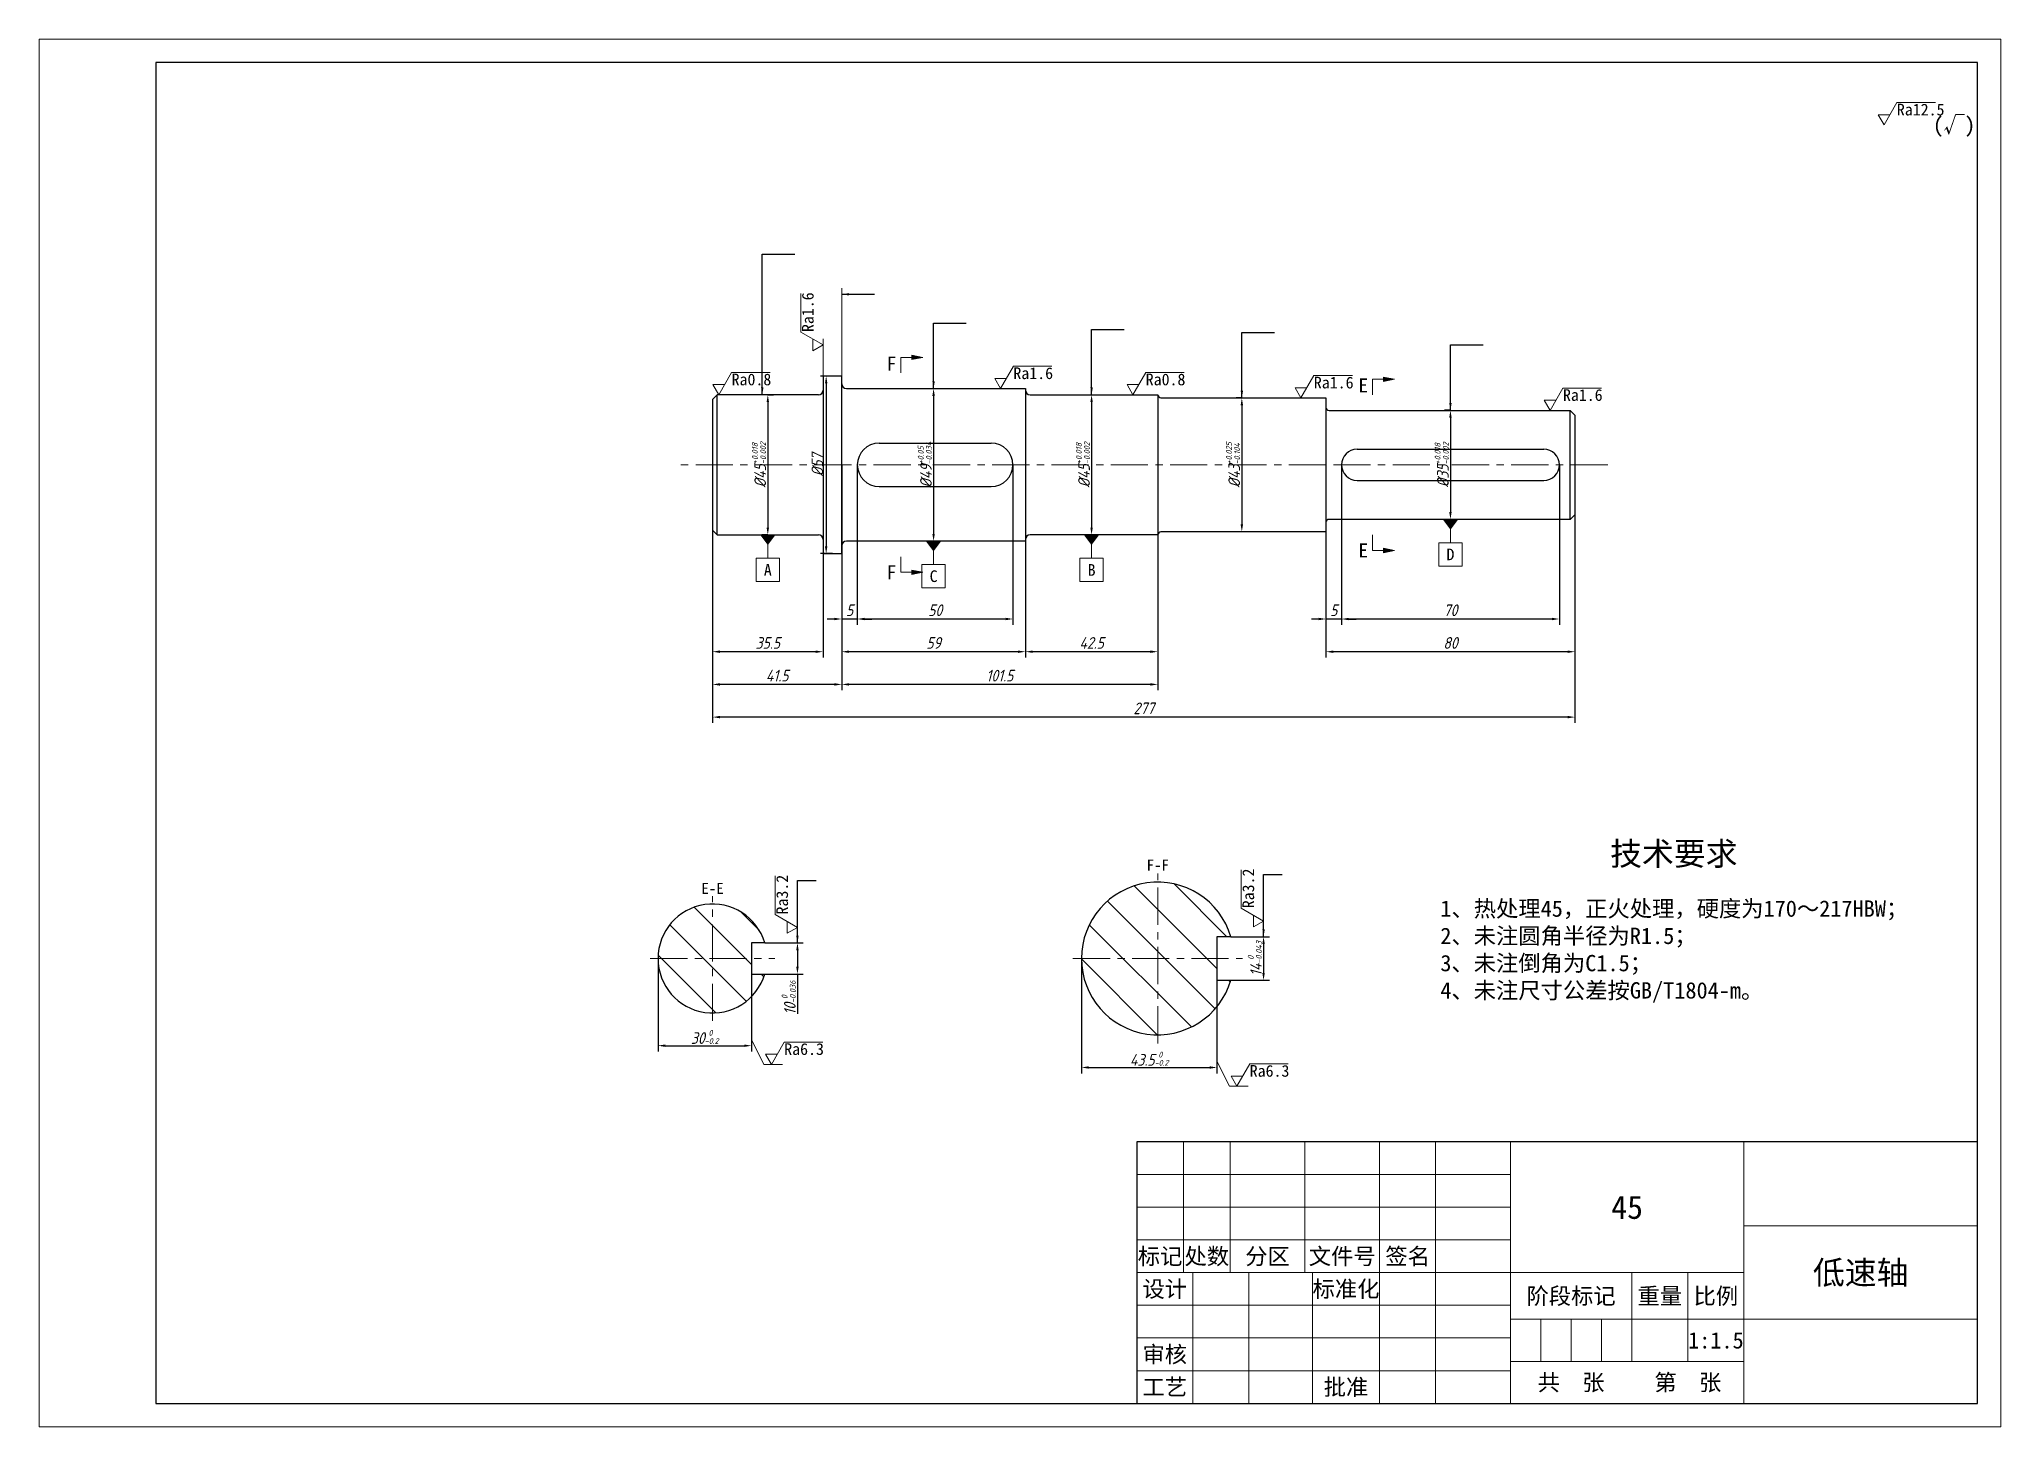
# Model space of a CAD drawing. Header units: millimetres. Extents: x 0 to 420, y 0 to 297.
import ezdxf
from ezdxf.enums import TextEntityAlignment as Align

# ---------------------------------------------------------------- set-up
doc = ezdxf.new("R2010")
doc.units = ezdxf.units.MM
doc.header["$LTSCALE"] = 0.25
doc.linetypes.add('CENTER', pattern=[50.8, 31.75, -6.35, 6.35, -6.35])
for name, color, linetype, lineweight in [('中心线', 1, 'CENTER', 15), ('剖面线', 6, 'Continuous', 15), ('尺寸', 3, 'Continuous', 15), ('文字', 3, 'Continuous', 15), ('粗实线', 2, 'Continuous', 30), ('细实线', 7, 'Continuous', 15)]:
    doc.layers.add(name, color=color, linetype=linetype, lineweight=lineweight)
doc.styles.add('gbeitc', font='gbeitc.shx', dxfattribs={"bigfont": 'gbcbig.shx'})
doc.styles.get("Standard").update_dxf_attribs({"font": '宋体.ttf'})
doc.dimstyles.new('ISO-25', dxfattribs={"dimtxt": 2.5, "dimasz": 1.5625, "dimexe": 1.25, "dimexo": 0, "dimtad": 1, "dimdec": 3, "dimlfac": 1.5, "dimrnd": 0.01, "dimdsep": 46, "dimtxsty": 'gbeitc', "dimcen": 2.5, "dimadec": 0, "dimazin": 0, "dimtfac": 1, "dimtdec": 3, "dimtmove": 0, "dimatfit": 3, "dimfxl": 1, "dimarcsym": 0})

# ---------------------------------------------------------------- blocks, each defined once
blk = doc.blocks.new('*D952')
at = {"layer": 'Defpoints', "color": 0, "transparency": 16777216}
for p in [(156, 220.9), (156, 190.9), (156, 190.9)]:
    blk.add_point(p, dxfattribs=at)
at = {"layer": '尺寸', "color": 0, "lineweight": -2, "transparency": 16777216}
for p, q in [((156, 220.9), (157.25, 220.9)), ((156, 219.34), (156, 192.46)), ((156, 190.9), (154.75, 190.9))]:
    blk.add_line(p, q, dxfattribs=at)
at = {"layer": '尺寸', "color": 0, "transparency": 16777216}
for points in [[(155.74, 219.34), (156.26, 219.34), (156, 220.9)], [(155.74, 192.46), (156.26, 192.46), (156, 190.9)]]:
    blk.add_solid(points, dxfattribs=at)
at = {"layer": '尺寸', "color": 0, "transparency": 16777216, "insert": (154.12, 205.9), "char_height": 2.5, "attachment_point": 5, "rotation": 90, "style": 'gbeitc'}
blk.add_mtext('%%c45{\\H1.250000;\\S+0.018^ -0.002;}', dxfattribs=at)
blk = doc.blocks.new('*D953')
at = {"layer": 'Defpoints', "color": 0, "transparency": 16777216}
for p in [(169.83, 224.9), (168.5, 186.9), (169.83, 186.9)]:
    blk.add_point(p, dxfattribs=at)
at = {"layer": '尺寸', "color": 0, "lineweight": -2, "transparency": 16777216}
for p, q in [((169.83, 224.9), (167.25, 224.9)), ((168.5, 223.34), (168.5, 188.46)), ((169.83, 186.9), (167.25, 186.9))]:
    blk.add_line(p, q, dxfattribs=at)
at = {"layer": '尺寸', "color": 0, "transparency": 16777216}
for points in [[(168.24, 223.34), (168.76, 223.34), (168.5, 224.9)], [(168.24, 188.46), (168.76, 188.46), (168.5, 186.9)]]:
    blk.add_solid(points, dxfattribs=at)
at = {"layer": '尺寸', "color": 0, "transparency": 16777216, "insert": (166.62, 205.9), "char_height": 2.5, "attachment_point": 5, "rotation": 90, "style": 'gbeitc'}
blk.add_mtext('%%c57', dxfattribs=at)
blk = doc.blocks.new('*D954')
at = {"layer": 'Defpoints', "color": 0, "transparency": 16777216}
for p in [(191.5, 222.23), (191.5, 189.57), (191.5, 189.57)]:
    blk.add_point(p, dxfattribs=at)
at = {"layer": '尺寸', "color": 0, "lineweight": -2, "transparency": 16777216}
for p, q in [((191.5, 222.23), (192.75, 222.23)), ((191.5, 220.67), (191.5, 191.13)), ((191.5, 189.57), (190.25, 189.57))]:
    blk.add_line(p, q, dxfattribs=at)
at = {"layer": '尺寸', "color": 0, "transparency": 16777216}
for points in [[(191.24, 220.67), (191.76, 220.67), (191.5, 222.23)], [(191.24, 191.13), (191.76, 191.13), (191.5, 189.57)]]:
    blk.add_solid(points, dxfattribs=at)
at = {"layer": '尺寸', "color": 0, "transparency": 16777216, "insert": (189.62, 205.9), "char_height": 2.5, "attachment_point": 5, "rotation": 90, "style": 'gbeitc'}
blk.add_mtext('%%c49{\\H1.250000;\\S+0.05^ -0.034;}', dxfattribs=at)
blk = doc.blocks.new('*D955')
at = {"layer": 'Defpoints', "color": 0, "transparency": 16777216}
for p in [(225.33, 220.9), (225.33, 190.9), (225.33, 190.9)]:
    blk.add_point(p, dxfattribs=at)
at = {"layer": '尺寸', "color": 0, "lineweight": -2, "transparency": 16777216}
for p, q in [((225.33, 220.9), (226.58, 220.9)), ((225.33, 219.34), (225.33, 192.46)), ((225.33, 190.9), (224.08, 190.9))]:
    blk.add_line(p, q, dxfattribs=at)
at = {"layer": '尺寸', "color": 0, "transparency": 16777216}
for points in [[(225.07, 219.34), (225.59, 219.34), (225.33, 220.9)], [(225.07, 192.46), (225.59, 192.46), (225.33, 190.9)]]:
    blk.add_solid(points, dxfattribs=at)
at = {"layer": '尺寸', "color": 0, "transparency": 16777216, "insert": (223.46, 205.9), "char_height": 2.5, "attachment_point": 5, "rotation": 90, "style": 'gbeitc'}
blk.add_mtext('%%c45{\\H1.250000;\\S+0.018^ -0.002;}', dxfattribs=at)
blk = doc.blocks.new('*D956')
at = {"layer": 'Defpoints', "color": 0, "transparency": 16777216}
for p in [(257.5, 220.23), (257.5, 191.57), (257.5, 191.57)]:
    blk.add_point(p, dxfattribs=at)
at = {"layer": '尺寸', "color": 0, "lineweight": -2, "transparency": 16777216}
for p, q in [((257.5, 220.23), (256.25, 220.23)), ((257.5, 218.67), (257.5, 193.13)), ((257.5, 191.57), (256.25, 191.57))]:
    blk.add_line(p, q, dxfattribs=at)
at = {"layer": '尺寸', "color": 0, "transparency": 16777216}
for points in [[(257.24, 218.67), (257.76, 218.67), (257.5, 220.23)], [(257.24, 193.13), (257.76, 193.13), (257.5, 191.57)]]:
    blk.add_solid(points, dxfattribs=at)
at = {"layer": '尺寸', "color": 0, "transparency": 16777216, "insert": (255.62, 205.9), "char_height": 2.5, "attachment_point": 5, "rotation": 90, "style": 'gbeitc'}
blk.add_mtext('%%c43{\\H1.250000;\\S+0.025^ -0.104;}', dxfattribs=at)
blk = doc.blocks.new('*D957')
at = {"layer": 'Defpoints', "color": 0, "transparency": 16777216}
for p in [(144.17, 205.9), (167.83, 205.9), (144.17, 165.9)]:
    blk.add_point(p, dxfattribs=at)
at = {"layer": '尺寸', "color": 0, "lineweight": -2, "transparency": 16777216}
for p, q in [((144.17, 205.9), (144.17, 164.65)), ((167.83, 205.9), (167.83, 164.65)), ((166.27, 165.9), (145.73, 165.9))]:
    blk.add_line(p, q, dxfattribs=at)
at = {"layer": '尺寸', "color": 0, "transparency": 16777216}
for points in [[(145.73, 166.16), (145.73, 165.64), (144.17, 165.9)], [(166.27, 166.16), (166.27, 165.64), (167.83, 165.9)]]:
    blk.add_solid(points, dxfattribs=at)
at = {"layer": '尺寸', "color": 0, "transparency": 16777216, "insert": (156, 167.78), "char_height": 2.5, "attachment_point": 5, "style": 'gbeitc'}
blk.add_mtext('35.5', dxfattribs=at)
blk = doc.blocks.new('*D958')
at = {"layer": 'Defpoints', "color": 0, "transparency": 16777216}
for p in [(171.83, 205.9), (211.17, 205.9), (171.83, 165.9)]:
    blk.add_point(p, dxfattribs=at)
at = {"layer": '尺寸', "color": 0, "lineweight": -2, "transparency": 16777216}
for p, q in [((171.83, 205.9), (171.83, 164.65)), ((211.17, 205.9), (211.17, 164.65)), ((209.6, 165.9), (173.4, 165.9))]:
    blk.add_line(p, q, dxfattribs=at)
at = {"layer": '尺寸', "color": 0, "transparency": 16777216}
for points in [[(173.4, 166.16), (173.4, 165.64), (171.83, 165.9)], [(209.6, 166.16), (209.6, 165.64), (211.17, 165.9)]]:
    blk.add_solid(points, dxfattribs=at)
at = {"layer": '尺寸', "color": 0, "transparency": 16777216, "insert": (191.5, 167.78), "char_height": 2.5, "attachment_point": 5, "style": 'gbeitc'}
blk.add_mtext('59', dxfattribs=at)
blk = doc.blocks.new('*D959')
at = {"layer": 'Defpoints', "color": 0, "transparency": 16777216}
for p in [(211.17, 205.9), (239.5, 205.9), (211.17, 165.9)]:
    blk.add_point(p, dxfattribs=at)
at = {"layer": '尺寸', "color": 0, "lineweight": -2, "transparency": 16777216}
for p, q in [((211.17, 205.9), (211.17, 164.65)), ((239.5, 205.9), (239.5, 164.65)), ((237.94, 165.9), (212.73, 165.9))]:
    blk.add_line(p, q, dxfattribs=at)
at = {"layer": '尺寸', "color": 0, "transparency": 16777216}
for points in [[(212.73, 166.16), (212.73, 165.64), (211.17, 165.9)], [(237.94, 166.16), (237.94, 165.64), (239.5, 165.9)]]:
    blk.add_solid(points, dxfattribs=at)
at = {"layer": '尺寸', "color": 0, "transparency": 16777216, "insert": (225.33, 167.78), "char_height": 2.5, "attachment_point": 5, "style": 'gbeitc'}
blk.add_mtext('42.5', dxfattribs=at)
blk = doc.blocks.new('*D960')
at = {"layer": 'Defpoints', "color": 0, "transparency": 16777216}
for p in [(171.83, 205.9), (175.17, 205.9), (171.83, 172.9)]:
    blk.add_point(p, dxfattribs=at)
at = {"layer": '尺寸', "color": 0, "lineweight": -2, "transparency": 16777216}
for p, q in [((171.83, 205.9), (171.83, 171.65)), ((175.17, 205.9), (175.17, 171.65)), ((170.27, 172.9), (168.71, 172.9)), ((175.17, 172.9), (171.83, 172.9)), ((176.73, 172.9), (178.29, 172.9))]:
    blk.add_line(p, q, dxfattribs=at)
at = {"layer": '尺寸', "color": 0, "transparency": 16777216}
for points in [[(170.27, 173.16), (170.27, 172.64), (171.83, 172.9)], [(176.73, 173.16), (176.73, 172.64), (175.17, 172.9)]]:
    blk.add_solid(points, dxfattribs=at)
at = {"layer": '尺寸', "color": 0, "transparency": 16777216, "insert": (173.5, 174.78), "char_height": 2.5, "attachment_point": 5, "style": 'gbeitc'}
blk.add_mtext('5', dxfattribs=at)
blk = doc.blocks.new('*D961')
at = {"layer": 'Defpoints', "color": 0, "transparency": 16777216}
for p in [(175.17, 205.9), (208.5, 205.9), (175.17, 172.9)]:
    blk.add_point(p, dxfattribs=at)
at = {"layer": '尺寸', "color": 0, "lineweight": -2, "transparency": 16777216}
for p, q in [((175.17, 205.9), (175.17, 171.65)), ((208.5, 205.9), (208.5, 171.65)), ((206.94, 172.9), (176.73, 172.9))]:
    blk.add_line(p, q, dxfattribs=at)
at = {"layer": '尺寸', "color": 0, "transparency": 16777216}
for points in [[(176.73, 173.16), (176.73, 172.64), (175.17, 172.9)], [(206.94, 173.16), (206.94, 172.64), (208.5, 172.9)]]:
    blk.add_solid(points, dxfattribs=at)
at = {"layer": '尺寸', "color": 0, "transparency": 16777216, "insert": (191.83, 174.78), "char_height": 2.5, "attachment_point": 5, "style": 'gbeitc'}
blk.add_mtext('50', dxfattribs=at)
blk = doc.blocks.new('*D962')
at = {"layer": 'Defpoints', "color": 0, "transparency": 16777216}
for p in [(144.17, 205.9), (171.83, 205.9), (144.17, 158.9)]:
    blk.add_point(p, dxfattribs=at)
at = {"layer": '尺寸', "color": 0, "lineweight": -2, "transparency": 16777216}
for p, q in [((144.17, 205.9), (144.17, 157.65)), ((171.83, 205.9), (171.83, 157.65)), ((170.27, 158.9), (145.73, 158.9))]:
    blk.add_line(p, q, dxfattribs=at)
at = {"layer": '尺寸', "color": 0, "transparency": 16777216}
for points in [[(145.73, 159.16), (145.73, 158.64), (144.17, 158.9)], [(170.27, 159.16), (170.27, 158.64), (171.83, 158.9)]]:
    blk.add_solid(points, dxfattribs=at)
at = {"layer": '尺寸', "color": 0, "transparency": 16777216, "insert": (158, 160.78), "char_height": 2.5, "attachment_point": 5, "style": 'gbeitc'}
blk.add_mtext('41.5', dxfattribs=at)
blk = doc.blocks.new('*D963')
at = {"layer": 'Defpoints', "color": 0, "transparency": 16777216}
for p in [(171.83, 205.9), (239.5, 205.9), (171.83, 158.9)]:
    blk.add_point(p, dxfattribs=at)
at = {"layer": '尺寸', "color": 0, "lineweight": -2, "transparency": 16777216}
for p, q in [((171.83, 205.9), (171.83, 157.65)), ((239.5, 205.9), (239.5, 157.65)), ((237.94, 158.9), (173.4, 158.9))]:
    blk.add_line(p, q, dxfattribs=at)
at = {"layer": '尺寸', "color": 0, "transparency": 16777216}
for points in [[(173.4, 159.16), (173.4, 158.64), (171.83, 158.9)], [(237.94, 159.16), (237.94, 158.64), (239.5, 158.9)]]:
    blk.add_solid(points, dxfattribs=at)
at = {"layer": '尺寸', "color": 0, "transparency": 16777216, "insert": (205.67, 160.78), "char_height": 2.5, "attachment_point": 5, "style": 'gbeitc'}
blk.add_mtext('101.5', dxfattribs=at)
blk = doc.blocks.new('*D964')
at = {"layer": 'Defpoints', "color": 0, "transparency": 16777216}
for p in [(144.17, 205.9), (328.83, 205.9), (144.17, 151.9)]:
    blk.add_point(p, dxfattribs=at)
at = {"layer": '尺寸', "color": 0, "lineweight": -2, "transparency": 16777216}
for p, q in [((144.17, 205.9), (144.17, 150.65)), ((328.83, 205.9), (328.83, 150.65)), ((327.27, 151.9), (145.73, 151.9))]:
    blk.add_line(p, q, dxfattribs=at)
at = {"layer": '尺寸', "color": 0, "transparency": 16777216}
for points in [[(145.73, 152.16), (145.73, 151.64), (144.17, 151.9)], [(327.27, 152.16), (327.27, 151.64), (328.83, 151.9)]]:
    blk.add_solid(points, dxfattribs=at)
at = {"layer": '尺寸', "color": 0, "transparency": 16777216, "insert": (236.5, 153.78), "char_height": 2.5, "attachment_point": 5, "style": 'gbeitc'}
blk.add_mtext('277', dxfattribs=at)
blk = doc.blocks.new('*D965')
at = {"layer": 'Defpoints', "color": 0, "transparency": 16777216}
for p in [(275.5, 205.9), (328.83, 205.9), (275.5, 165.9)]:
    blk.add_point(p, dxfattribs=at)
at = {"layer": '尺寸', "color": 0, "lineweight": -2, "transparency": 16777216}
for p, q in [((275.5, 205.9), (275.5, 164.65)), ((328.83, 205.9), (328.83, 164.65)), ((327.27, 165.9), (277.06, 165.9))]:
    blk.add_line(p, q, dxfattribs=at)
at = {"layer": '尺寸', "color": 0, "transparency": 16777216}
for points in [[(277.06, 166.16), (277.06, 165.64), (275.5, 165.9)], [(327.27, 166.16), (327.27, 165.64), (328.83, 165.9)]]:
    blk.add_solid(points, dxfattribs=at)
at = {"layer": '尺寸', "color": 0, "transparency": 16777216, "insert": (302.17, 167.78), "char_height": 2.5, "attachment_point": 5, "style": 'gbeitc'}
blk.add_mtext('80', dxfattribs=at)
blk = doc.blocks.new('*D966')
at = {"layer": 'Defpoints', "color": 0, "transparency": 16777216}
for p in [(275.5, 205.9), (278.83, 205.9), (275.5, 172.9)]:
    blk.add_point(p, dxfattribs=at)
at = {"layer": '尺寸', "color": 0, "lineweight": -2, "transparency": 16777216}
for p, q in [((275.5, 205.9), (275.5, 171.65)), ((278.83, 205.9), (278.83, 171.65)), ((273.94, 172.9), (272.38, 172.9)), ((278.83, 172.9), (275.5, 172.9)), ((280.4, 172.9), (281.96, 172.9))]:
    blk.add_line(p, q, dxfattribs=at)
at = {"layer": '尺寸', "color": 0, "transparency": 16777216}
for points in [[(273.94, 173.16), (273.94, 172.64), (275.5, 172.9)], [(280.4, 173.16), (280.4, 172.64), (278.83, 172.9)]]:
    blk.add_solid(points, dxfattribs=at)
at = {"layer": '尺寸', "color": 0, "transparency": 16777216, "insert": (277.17, 174.78), "char_height": 2.5, "attachment_point": 5, "style": 'gbeitc'}
blk.add_mtext('5', dxfattribs=at)
blk = doc.blocks.new('*D967')
at = {"layer": 'Defpoints', "color": 0, "transparency": 16777216}
for p in [(278.83, 205.9), (325.5, 205.9), (278.83, 172.9)]:
    blk.add_point(p, dxfattribs=at)
at = {"layer": '尺寸', "color": 0, "lineweight": -2, "transparency": 16777216}
for p, q in [((278.83, 205.9), (278.83, 171.65)), ((325.5, 205.9), (325.5, 171.65)), ((323.94, 172.9), (280.4, 172.9))]:
    blk.add_line(p, q, dxfattribs=at)
at = {"layer": '尺寸', "color": 0, "transparency": 16777216}
for points in [[(280.4, 173.16), (280.4, 172.64), (278.83, 172.9)], [(323.94, 173.16), (323.94, 172.64), (325.5, 172.9)]]:
    blk.add_solid(points, dxfattribs=at)
at = {"layer": '尺寸', "color": 0, "transparency": 16777216, "insert": (302.17, 174.78), "char_height": 2.5, "attachment_point": 5, "style": 'gbeitc'}
blk.add_mtext('70', dxfattribs=at)
blk = doc.blocks.new('*D968')
at = {"layer": 'Defpoints', "color": 0, "transparency": 16777216}
for p in [(302.17, 217.57), (302.17, 194.23), (302.17, 194.23)]:
    blk.add_point(p, dxfattribs=at)
at = {"layer": '尺寸', "color": 0, "lineweight": -2, "transparency": 16777216}
for p, q in [((302.17, 217.57), (300.92, 217.57)), ((302.17, 216), (302.17, 195.8)), ((302.17, 194.23), (300.92, 194.23))]:
    blk.add_line(p, q, dxfattribs=at)
at = {"layer": '尺寸', "color": 0, "transparency": 16777216}
for points in [[(301.91, 216), (302.43, 216), (302.17, 217.57)], [(301.91, 195.8), (302.43, 195.8), (302.17, 194.23)]]:
    blk.add_solid(points, dxfattribs=at)
at = {"layer": '尺寸', "color": 0, "transparency": 16777216, "insert": (300.29, 205.9), "char_height": 2.5, "attachment_point": 5, "rotation": 90, "style": 'gbeitc'}
blk.add_mtext('%%c35{\\H1.250000;\\S+0.018^ -0.002;}', dxfattribs=at)
blk = doc.blocks.new('*D969')
at = {"layer": 'Defpoints', "color": 0, "transparency": 16777216}
for p in [(223.17, 100.23), (252.17, 100.23), (252.17, 76.9)]:
    blk.add_point(p, dxfattribs=at)
at = {"layer": '尺寸', "color": 0, "lineweight": -2, "transparency": 16777216}
for p, q in [((223.17, 100.23), (223.17, 75.65)), ((252.17, 100.23), (252.17, 75.65)), ((224.73, 76.9), (250.6, 76.9))]:
    blk.add_line(p, q, dxfattribs=at)
at = {"layer": '尺寸', "color": 0, "transparency": 16777216}
for points in [[(224.73, 77.16), (224.73, 76.64), (223.17, 76.9)], [(250.6, 77.16), (250.6, 76.64), (252.17, 76.9)]]:
    blk.add_solid(points, dxfattribs=at)
at = {"layer": '尺寸', "color": 0, "transparency": 16777216, "insert": (237.67, 78.78), "char_height": 2.5, "attachment_point": 5, "style": 'gbeitc'}
blk.add_mtext('43.5{\\H1.250000;\\S 0^ -0.2;}', dxfattribs=at)
blk = doc.blocks.new('*D970')
at = {"layer": 'Defpoints', "color": 0, "transparency": 16777216}
for p in [(255.15, 104.9), (255.15, 95.57), (262.15, 95.57)]:
    blk.add_point(p, dxfattribs=at)
at = {"layer": '尺寸', "color": 0, "lineweight": -2, "transparency": 16777216}
for p, q in [((255.15, 104.9), (263.4, 104.9)), ((262.15, 103.34), (262.15, 97.13)), ((255.15, 95.57), (263.4, 95.57))]:
    blk.add_line(p, q, dxfattribs=at)
at = {"layer": '尺寸', "color": 0, "transparency": 16777216}
for points in [[(261.89, 103.34), (262.41, 103.34), (262.15, 104.9)], [(261.89, 97.13), (262.41, 97.13), (262.15, 95.57)]]:
    blk.add_solid(points, dxfattribs=at)
at = {"layer": '尺寸', "color": 0, "transparency": 16777216, "insert": (260.28, 100.23), "char_height": 2.5, "attachment_point": 5, "rotation": 90, "style": 'gbeitc'}
blk.add_mtext('14{\\H1.250000;\\S 0^ -0.043;}', dxfattribs=at)
blk = doc.blocks.new('*D971')
at = {"layer": 'Defpoints', "color": 0, "transparency": 16777216}
for p in [(132.5, 100.23), (152.5, 100.23), (152.5, 81.57)]:
    blk.add_point(p, dxfattribs=at)
at = {"layer": '尺寸', "color": 0, "lineweight": -2, "transparency": 16777216}
for p, q in [((132.5, 100.23), (132.5, 80.32)), ((152.5, 100.23), (152.5, 80.32)), ((134.06, 81.57), (150.94, 81.57))]:
    blk.add_line(p, q, dxfattribs=at)
at = {"layer": '尺寸', "color": 0, "transparency": 16777216}
for points in [[(134.06, 81.83), (134.06, 81.31), (132.5, 81.57)], [(150.94, 81.83), (150.94, 81.31), (152.5, 81.57)]]:
    blk.add_solid(points, dxfattribs=at)
at = {"layer": '尺寸', "color": 0, "transparency": 16777216, "insert": (142.5, 83.44), "char_height": 2.5, "attachment_point": 5, "style": 'gbeitc'}
blk.add_mtext('30{\\H1.250000;\\S 0^ -0.2;}', dxfattribs=at)
blk = doc.blocks.new('*D972')
at = {"layer": 'Defpoints', "color": 0, "transparency": 16777216}
for p in [(155.35, 103.57), (155.35, 96.9), (162.35, 96.9)]:
    blk.add_point(p, dxfattribs=at)
at = {"layer": '尺寸', "color": 0, "lineweight": -2, "transparency": 16777216}
for p, q in [((155.35, 103.57), (163.6, 103.57)), ((162.35, 102), (162.35, 98.46)), ((155.35, 96.9), (163.6, 96.9)), ((162.35, 96.9), (162.35, 88.36))]:
    blk.add_line(p, q, dxfattribs=at)
at = {"layer": '尺寸', "color": 0, "transparency": 16777216}
for points in [[(162.09, 102), (162.61, 102), (162.35, 103.57)], [(162.09, 98.46), (162.61, 98.46), (162.35, 96.9)]]:
    blk.add_solid(points, dxfattribs=at)
at = {"layer": '尺寸', "color": 0, "transparency": 16777216, "insert": (160.47, 91.85), "char_height": 2.5, "attachment_point": 5, "rotation": 90, "style": 'gbeitc'}
blk.add_mtext('10{\\H1.250000;\\S 0^ -0.036;}', dxfattribs=at)

msp = doc.modelspace()

# ---------------------------------------------------------------- hatches: boundary and pattern name
at = {"layer": '剖面线'}
for points in [[(186.83333, 228.9), (186.83333, 229.36667), (189.16667, 228.9), (186.83333, 228.43333)], [(287.83333, 224.23333), (287.83333, 224.7), (290.16667, 224.23333), (287.83333, 223.76667)], [(287.83333, 187.56667), (287.83333, 187.1), (290.16667, 187.56667), (287.83333, 188.03333)], [(186.83333, 182.9), (186.83333, 182.43333), (189.16667, 182.9), (186.83333, 183.36667)]]:
    msp.add_hatch(color=256, dxfattribs=at).paths.add_polyline_path(points, flags=16)
h = msp.add_hatch(dxfattribs=at)
h.set_pattern_fill('ANSI31', color=256, scale=2, angle=90, style=0)
edge = h.paths.add_edge_path(flags=16)
edge.add_arc((239.5, 100.23333), 16.33416, 16.6006902, 343.3993098)
edge.add_line((255.15333, 95.56667), (252.16667, 95.56667))
edge.add_line((252.16667, 95.56667), (252.16667, 104.9))
edge.add_line((252.16667, 104.9), (255.15333, 104.9))
h = msp.add_hatch(dxfattribs=at)
h.set_pattern_fill('ANSI31', color=256, scale=2, angle=90, style=0)
edge = h.paths.add_edge_path(flags=16)
edge.add_arc((144.16667, 100.23333), 11.66634, 16.6020265, 343.3979735)
edge.add_line((155.34667, 96.9), (152.5, 96.9))
edge.add_line((152.5, 96.9), (152.5, 103.56667))
edge.add_line((152.5, 103.56667), (155.34667, 103.56667))
at = {"layer": '尺寸'}
for points in [[(300.66667, 194.23333), (303.66667, 194.23333), (302.16667, 192.23333)], [(154.5, 190.9), (157.5, 190.9), (156, 188.9)], [(190, 189.56667), (193, 189.56667), (191.5, 187.56667)], [(223.83333, 190.9), (226.83333, 190.9), (225.33333, 188.9)]]:
    msp.add_hatch(color=256, dxfattribs=at).paths.add_polyline_path(points, flags=16)

# ---------------------------------------------------------------- linework, layer by layer
at = {"layer": '中心线'}
for p, q in [((275.5, 205.9), (137.16667, 205.9)), ((335.83333, 205.9), (275.5, 205.9)), ((239.5, 82.06667), (239.5, 118.4)), ((144.16667, 86.9), (144.16667, 113.56667)), ((130.83333, 100.23333), (157.5, 100.23333)), ((221.33333, 100.23333), (257.66667, 100.23333))]:
    msp.add_line(p, q, dxfattribs=at)
at = {"layer": '尺寸'}
for p, q in [((395, 278.66667), (397.75, 283.42981)), ((397.75, 283.42981), (406, 283.42981)), ((395, 278.66667), (393.75, 280.83173)), ((393.75, 280.83173), (396.25, 280.83173)), ((171.83333, 224.9), (171.83333, 243.73333)), ((163.07019, 234.31667), (163.07019, 242.56667)), ((167.83333, 231.56667), (163.07019, 234.31667)), ((165.66827, 230.31667), (165.66827, 232.81667)), ((167.83333, 231.56667), (165.66827, 230.31667)), ((167.83333, 224.9), (167.83333, 232.9)), ((184.5, 225.56667), (184.5, 228.9)), ((184.5, 228.9), (186.83333, 228.9)), ((186.83333, 228.9), (186.83333, 229.36667)), ((186.83333, 229.36667), (189.16667, 228.9)), ((189.16667, 228.9), (186.83333, 228.43333)), ((186.83333, 228.43333), (186.83333, 228.9)), ((205.83333, 222.23333), (208.58333, 226.99647)), ((208.58333, 226.99647), (216.83333, 226.99647)), ((145.5, 220.9), (144.25, 223.06506)), ((144.25, 223.06506), (146.75, 223.06506)), ((145.5, 220.9), (148.25, 225.66314)), ((148.25, 225.66314), (156.5, 225.66314)), ((205.83333, 222.23333), (204.58333, 224.3984)), ((204.58333, 224.3984), (207.08333, 224.3984)), ((234.16667, 220.9), (232.91667, 223.06506)), ((232.91667, 223.06506), (235.41667, 223.06506)), ((234.16667, 220.9), (236.91667, 225.66314)), ((236.91667, 225.66314), (245.16667, 225.66314)), ((270.16667, 220.23333), (272.91667, 224.99647)), ((272.91667, 224.99647), (281.16667, 224.99647)), ((285.5, 220.9), (285.5, 224.23333)), ((285.5, 224.23333), (287.83333, 224.23333)), ((287.83333, 224.23333), (287.83333, 224.7)), ((287.83333, 224.7), (290.16667, 224.23333)), ((290.16667, 224.23333), (287.83333, 223.76667)), ((287.83333, 223.76667), (287.83333, 224.23333)), ((270.16667, 220.23333), (268.91667, 222.3984)), ((268.91667, 222.3984), (271.41667, 222.3984)), ((323.5, 217.56667), (322.25, 219.73173)), ((322.25, 219.73173), (324.75, 219.73173)), ((323.5, 217.56667), (326.25, 222.32981)), ((326.25, 222.32981), (334.5, 222.32981)), ((285.5, 190.9), (285.5, 187.56667)), ((184.5, 186.23333), (184.5, 182.9)), ((285.5, 187.56667), (287.83333, 187.56667)), ((290.16667, 187.56667), (287.83333, 188.03333)), ((287.83333, 188.03333), (287.83333, 187.56667)), ((287.83333, 187.56667), (287.83333, 187.1)), ((287.83333, 187.1), (290.16667, 187.56667)), ((184.5, 182.9), (186.83333, 182.9)), ((189.16667, 182.9), (186.83333, 183.36667)), ((186.83333, 183.36667), (186.83333, 182.9)), ((186.83333, 182.9), (186.83333, 182.43333)), ((186.83333, 182.43333), (189.16667, 182.9)), ((157.58353, 109.65), (157.58353, 117.9)), ((257.39019, 110.98333), (257.39019, 119.23333)), ((162.34667, 106.9), (157.58353, 109.65)), ((262.15333, 108.23333), (257.39019, 110.98333)), ((259.98827, 106.98333), (259.98827, 109.48333)), ((160.1816, 105.65), (160.1816, 108.15)), ((162.34667, 106.9), (160.1816, 105.65)), ((262.15333, 108.23333), (259.98827, 106.98333)), ((152.5, 82.9), (155.16667, 77.56667)), ((156.76667, 77.56667), (159.51667, 82.32981)), ((159.51667, 82.32981), (167.76667, 82.32981)), ((155.16667, 77.56667), (159.16667, 77.56667)), ((156.76667, 77.56667), (155.51667, 79.73173)), ((155.51667, 79.73173), (158.01667, 79.73173)), ((252.16667, 78.23333), (254.83333, 72.9)), ((256.43333, 72.9), (259.18333, 77.66314)), ((259.18333, 77.66314), (267.43333, 77.66314)), ((254.83333, 72.9), (258.83333, 72.9)), ((256.43333, 72.9), (255.18333, 75.06506)), ((255.18333, 75.06506), (257.68333, 75.06506))]:
    msp.add_line(p, q, dxfattribs=at)
at = {"layer": '尺寸', "lineweight": 15}
for p, q in [((300.66667, 194.23333), (303.66667, 194.23333)), ((300.66667, 194.23333), (302.16667, 192.23333)), ((303.66667, 194.23333), (302.16667, 192.23333)), ((154.5, 190.9), (157.5, 190.9)), ((154.5, 190.9), (156, 188.9)), ((157.5, 190.9), (156, 188.9)), ((190, 189.56667), (193, 189.56667)), ((190, 189.56667), (191.5, 187.56667)), ((193, 189.56667), (191.5, 187.56667)), ((223.83333, 190.9), (226.83333, 190.9)), ((223.83333, 190.9), (225.33333, 188.9)), ((226.83333, 190.9), (225.33333, 188.9)), ((302.16667, 192.23333), (302.16667, 189.23333)), ((156, 188.9), (156, 185.9)), ((191.5, 187.56667), (191.5, 184.56667)), ((225.33333, 188.9), (225.33333, 185.9))]:
    msp.add_line(p, q, dxfattribs=at)
for points in [[(299.66667, 189.23333), (304.66667, 189.23333), (304.66667, 184.23333), (299.66667, 184.23333)], [(153.5, 185.9), (158.5, 185.9), (158.5, 180.9), (153.5, 180.9)], [(222.83333, 185.9), (227.83333, 185.9), (227.83333, 180.9), (222.83333, 180.9)], [(189, 184.56667), (194, 184.56667), (194, 179.56667), (189, 179.56667)]]:
    msp.add_lwpolyline(points, close=True, dxfattribs=at)
at = {"layer": '粗实线'}
for p, q in [((415, 292), (25, 292)), ((25, 292), (25, 5)), ((415, 5), (415, 292)), ((171.83333, 224.9), (167.83333, 224.9)), ((167.83333, 224.9), (167.83333, 186.9)), ((171.83333, 186.9), (171.83333, 224.9)), ((145.16667, 220.9), (144.16667, 219.9)), ((144.16667, 219.9), (144.16667, 191.9)), ((166.83333, 220.9), (145.16667, 220.9)), ((145.16667, 190.9), (145.16667, 220.9)), ((172.83333, 222.23333), (211.16667, 222.23333)), ((211.16667, 222.23333), (211.16667, 189.56667)), ((212.16667, 220.9), (239.5, 220.9)), ((239.5, 220.9), (239.5, 190.9)), ((240.16667, 220.23333), (275.5, 220.23333)), ((275.5, 220.23333), (275.5, 191.56667)), ((276.16667, 217.56667), (327.83333, 217.56667)), ((327.83333, 217.56667), (328.83333, 216.56667)), ((327.83333, 194.23333), (327.83333, 217.56667)), ((328.83333, 216.56667), (328.83333, 195.23333)), ((179.83333, 210.56667), (203.83333, 210.56667)), ((282.16667, 209.23333), (322.16667, 209.23333)), ((282.16667, 202.56667), (322.16667, 202.56667)), ((179.83333, 201.23333), (203.83333, 201.23333)), ((327.83333, 194.23333), (276.16667, 194.23333)), ((328.83333, 195.23333), (327.83333, 194.23333)), ((144.16667, 191.9), (145.16667, 190.9)), ((145.16667, 190.9), (166.83333, 190.9)), ((211.16667, 189.56667), (172.83333, 189.56667)), ((239.5, 190.9), (212.16667, 190.9)), ((275.5, 191.56667), (240.16667, 191.56667)), ((167.83333, 186.9), (171.83333, 186.9)), ((155.34667, 103.56667), (152.5, 103.56667)), ((152.5, 103.56667), (152.5, 96.9)), ((255.15333, 104.9), (252.16667, 104.9)), ((252.16667, 104.9), (252.16667, 95.56667)), ((152.5, 96.9), (155.34667, 96.9)), ((252.16667, 95.56667), (255.15333, 95.56667)), ((415, 61), (235, 61)), ((235, 61), (235, 5)), ((25, 5), (415, 5))]:
    msp.add_line(p, q, dxfattribs=at)
for centre, radius, start, end in [((172.83333, 223.23333), 1, 180, 270), ((166.83333, 221.9), 1, 270, 0), ((212.16667, 221.9), 1, 180, 270), ((240.16667, 220.9), 0.66667, 180, 270), ((276.16667, 218.23333), 0.66667, 180, 270), ((179.83333, 205.9), 4.66667, 90, 270), ((203.83333, 205.9), 4.66667, 270, 90), ((282.16667, 205.9), 3.33333, 90, 270), ((322.16667, 205.9), 3.33333, 270, 90), ((276.16667, 193.56667), 0.66667, 90, 180), ((166.83333, 189.9), 1, 0, 90), ((172.83333, 188.56667), 1, 90, 180), ((212.16667, 189.9), 1, 90, 180), ((240.16667, 190.9), 0.66667, 90, 180), ((239.5, 100.23333), 16.33416, 16.6006902, 343.3993098), ((144.16667, 100.23333), 11.66634, 16.6020265, 343.3979735)]:
    msp.add_arc(centre, radius, start, end, dxfattribs=at)
at = {"layer": '细实线'}
for p, q in [((420, 297), (0, 297)), ((0, 297), (0, 0)), ((420, 0), (420, 297)), ((245, 33), (245, 61)), ((255, 33), (255, 61)), ((271, 33), (271, 61)), ((287, 5), (287, 61)), ((299, 5), (299, 61)), ((315, 5), (315, 61)), ((365, 5), (365, 61)), ((315, 54), (235, 54)), ((315, 47), (235, 47)), ((365, 43), (415, 43)), ((315, 40), (235, 40)), ((365, 33), (235, 33)), ((247, 5), (247, 33)), ((259, 5), (259, 33)), ((272.6, 5), (272.6, 33)), ((341, 14), (341, 33)), ((353, 14), (353, 33)), ((315, 26), (235, 26)), ((315, 23), (415, 23)), ((321.5, 14), (321.5, 23)), ((328, 14), (328, 23)), ((334.5, 14), (334.5, 23)), ((315, 19), (235, 19)), ((365, 14), (315, 14)), ((315, 12), (235, 12)), ((0, 0), (420, 0))]:
    msp.add_line(p, q, dxfattribs=at)

# ---------------------------------------------------------------- texts
at = {"layer": '尺寸'}
for s, p in [('Ra12.5', (397.75, 283.19165)), ('Ra0.8', (148.25, 225.42498)), ('Ra1.6', (208.58333, 226.75832)), ('Ra0.8', (236.91667, 225.42498)), ('Ra1.6', (272.91667, 224.75832)), ('Ra1.6', (326.25, 222.09165)), ('Ra6.3', (159.51667, 82.09165)), ('Ra6.3', (259.18333, 77.42498))]:
    msp.add_text(s, height=2.5, dxfattribs=at).set_placement(p, align=Align.TOP_LEFT)
for s, height, p in [('(√)', 3.333333, (410, 278.66667)), ('F', 3, (182.5, 227.56667)), ('E', 3, (283.5, 222.9)), ('E', 3, (283.5, 187.56667)), ('D', 2.5, (302.16667, 186.73333)), ('A', 2.5, (156, 183.4)), ('F', 3, (182.5, 182.9)), ('C', 2.5, (191.5, 182.06667)), ('B', 2.5, (225.33333, 183.4)), ('技术要求', 5, (350, 122.66667)), ('F-F', 2.333333, (239.5, 120.23333)), ('E-E', 2.333333, (144.16667, 115.23333))]:
    msp.add_text(s, height=height, dxfattribs=at).set_placement(p, align=Align.MIDDLE_CENTER)
for s, p in [('Ra1.6', (163.30835, 234.31667)), ('Ra3.2', (157.82168, 109.65)), ('Ra3.2', (257.62835, 110.98333))]:
    msp.add_text(s, height=2.5, rotation=90, dxfattribs=at).set_placement(p, align=Align.TOP_LEFT)
at = {"layer": '尺寸', "insert": (300, 112.66667), "char_height": 3.5, "width": 108.3333333, "attachment_point": 1}
msp.add_mtext('1、热处理45，正火处理，硬度为170～217HBW；^M^J2、未注圆角半径为R1.5；^M^J3、未注倒角为C1.5；^M^J4、未注尺寸公差按GB/T1804-m。', dxfattribs=at)
at = {"layer": '文字'}
for s, height, p in [('45', 5, (340, 47)), ('标记', 3.5, (240, 36.5)), ('处数', 3.5, (250, 36.5)), ('分区', 3.5, (263, 36.5)), ('文件号', 3.5, (279, 36.5)), ('签名', 3.5, (293, 36.5)), ('低速轴', 5, (390, 33)), ('设计', 3.5, (241, 29.5)), ('标准化', 3.5, (279.8, 29.5)), ('阶段标记', 3.5, (328, 28)), ('重量', 3.5, (347, 28)), ('比例', 3.5, (359, 28)), ('审核', 3.5, (241, 15.5)), ('1:1.5', 3.5, (359, 18.5)), ('工艺', 3.5, (241, 8.5)), ('批准', 3.5, (279.8, 8.5)), ('共\u3000张', 3.5, (328, 9.5)), ('第\u3000张', 3.5, (353, 9.5))]:
    msp.add_text(s, height=height, dxfattribs=at).set_placement(p, align=Align.MIDDLE_CENTER)

# ---------------------------------------------------------------- dimensions: what is measured, and where the dimension line sits
at = {"layer": '尺寸'}
for base, p1, p2, override, picture, middle in [((168.5, 186.9), (169.83333, 224.9), (169.83333, 186.9), {"dimtxt": 2.5, "dimdec": 3, "dimpost": '%%c<>'}, '*D953', (166.625, 205.9)), ((156, 190.9), (156, 220.9), (156, 190.9), {"dimtxt": 2.5, "dimdec": 3, "dimpost": '%%c<>', "dimtol": 1, "dimtp": 0.018, "dimtm": 0.002, "dimtfac": 0.5, "dimfrac": 1}, '*D952', (154.125, 205.9)), ((191.5, 189.56667), (191.5, 222.23333), (191.5, 189.56667), {"dimtxt": 2.5, "dimdec": 3, "dimpost": '%%c<>', "dimtol": 1, "dimtp": 0.05, "dimtm": 0.034, "dimtfac": 0.5, "dimfrac": 1}, '*D954', (189.625, 205.9)), ((225.33333, 190.9), (225.33333, 220.9), (225.33333, 190.9), {"dimtxt": 2.5, "dimdec": 3, "dimpost": '%%c<>', "dimtol": 1, "dimtp": 0.018, "dimtm": 0.002, "dimtfac": 0.5, "dimfrac": 1}, '*D955', (223.45833, 205.9)), ((257.5, 191.56667), (257.5, 220.23333), (257.5, 191.56667), {"dimtxt": 2.5, "dimdec": 3, "dimpost": '%%c<>', "dimtol": 1, "dimtp": 0.025, "dimtm": 0.104, "dimtfac": 0.5, "dimfrac": 1}, '*D956', (255.625, 205.9)), ((302.16667, 194.23333), (302.16667, 217.56667), (302.16667, 194.23333), {"dimtxt": 2.5, "dimdec": 3, "dimpost": '%%c<>', "dimtol": 1, "dimtp": 0.018, "dimtm": 0.002, "dimtfac": 0.5, "dimfrac": 1}, '*D968', (300.29167, 205.9)), ((262.15333, 95.56667), (255.15333, 104.9), (255.15333, 95.56667), {"dimtxt": 2.5, "dimdec": 3, "dimpost": '<>', "dimtol": 1, "dimtp": 0, "dimtm": 0.043, "dimtfac": 0.5, "dimfrac": 1}, '*D970', (260.27833, 100.23333)), ((162.34667, 96.9), (155.34667, 103.56667), (155.34667, 96.9), {"dimtxt": 2.5, "dimdec": 3, "dimpost": '<>', "dimtol": 1, "dimtp": 0, "dimtm": 0.036, "dimtfac": 0.5, "dimfrac": 1}, '*D972', (160.47167, 91.84792))]:
    dim = msp.add_linear_dim(base=base, p1=p1, p2=p2, angle=90, dimstyle='ISO-25', override=override, dxfattribs=at)
    dim.commit()
    dim.dimension.update_dxf_attribs({"geometry": picture, "text_midpoint": middle})
for base, p1, p2, override, picture, middle in [((144.16667, 165.9), (167.83333, 205.9), (144.16667, 205.9), {"dimtxt": 2.5, "dimdec": 3, "dimpost": '<>'}, '*D957', (156, 167.775)), ((144.16667, 158.9), (171.83333, 205.9), (144.16667, 205.9), {"dimtxt": 2.5, "dimdec": 3, "dimpost": '<>'}, '*D962', (158, 160.775)), ((144.16667, 151.9), (328.83333, 205.9), (144.16667, 205.9), {"dimtxt": 2.5, "dimdec": 3, "dimpost": '<>'}, '*D964', (236.5, 153.775)), ((171.83333, 172.9), (175.16667, 205.9), (171.83333, 205.9), {"dimtxt": 2.5, "dimdec": 3, "dimpost": '<>'}, '*D960', (173.5, 174.775)), ((171.83333, 165.9), (211.16667, 205.9), (171.83333, 205.9), {"dimtxt": 2.5, "dimdec": 3, "dimpost": '<>'}, '*D958', (191.5, 167.775)), ((171.83333, 158.9), (239.5, 205.9), (171.83333, 205.9), {"dimtxt": 2.5, "dimdec": 3, "dimpost": '<>'}, '*D963', (205.66667, 160.775)), ((175.16667, 172.9), (208.5, 205.9), (175.16667, 205.9), {"dimtxt": 2.5, "dimdec": 3, "dimpost": '<>'}, '*D961', (191.83333, 174.775)), ((211.16667, 165.9), (239.5, 205.9), (211.16667, 205.9), {"dimtxt": 2.5, "dimdec": 3, "dimpost": '<>'}, '*D959', (225.33333, 167.775)), ((275.5, 172.9), (278.83333, 205.9), (275.5, 205.9), {"dimtxt": 2.5, "dimdec": 3, "dimpost": '<>'}, '*D966', (277.16667, 174.775)), ((275.5, 165.9), (328.83333, 205.9), (275.5, 205.9), {"dimtxt": 2.5, "dimdec": 3, "dimpost": '<>'}, '*D965', (302.16667, 167.775)), ((278.83333, 172.9), (325.5, 205.9), (278.83333, 205.9), {"dimtxt": 2.5, "dimdec": 3, "dimpost": '<>'}, '*D967', (302.16667, 174.775)), ((152.5, 81.56667), (132.5, 100.23333), (152.5, 100.23333), {"dimtxt": 2.5, "dimdec": 3, "dimpost": '<>', "dimtol": 1, "dimtp": 0, "dimtm": 0.2, "dimtfac": 0.5, "dimfrac": 1}, '*D971', (142.5, 83.44167)), ((252.16667, 76.9), (223.16667, 100.23333), (252.16667, 100.23333), {"dimtxt": 2.5, "dimdec": 3, "dimpost": '<>', "dimtol": 1, "dimtp": 0, "dimtm": 0.2, "dimtfac": 0.5, "dimfrac": 1}, '*D969', (237.66667, 78.775))]:
    dim = msp.add_linear_dim(base=base, p1=p1, p2=p2, dimstyle='ISO-25', override=override, dxfattribs=at)
    dim.commit()
    dim.dimension.update_dxf_attribs({"geometry": picture, "text_midpoint": middle})

# ---------------------------------------------------------------- leaders
for points in [[(154.81667, 220.9), (154.81667, 251), (161.81667, 251)], [(171.83333, 242.4), (178.83333, 242.4)], [(191.5, 222.23333), (191.5, 236.23333), (198.5, 236.23333)], [(225.33333, 220.9), (225.33333, 234.9), (232.33333, 234.9)], [(257.5, 220.23333), (257.5, 234.23333), (264.5, 234.23333)], [(302.16667, 217.56667), (302.16667, 231.56667), (309.16667, 231.56667)], [(262.15333, 104.9), (262.15333, 118.23333), (266.15333, 118.23333)], [(162.34667, 103.56667), (162.34667, 116.9), (166.34667, 116.9)]]:
    msp.add_leader(points, dimstyle='ISO-25', dxfattribs=at)

doc.saveas('drawing.dxf')
